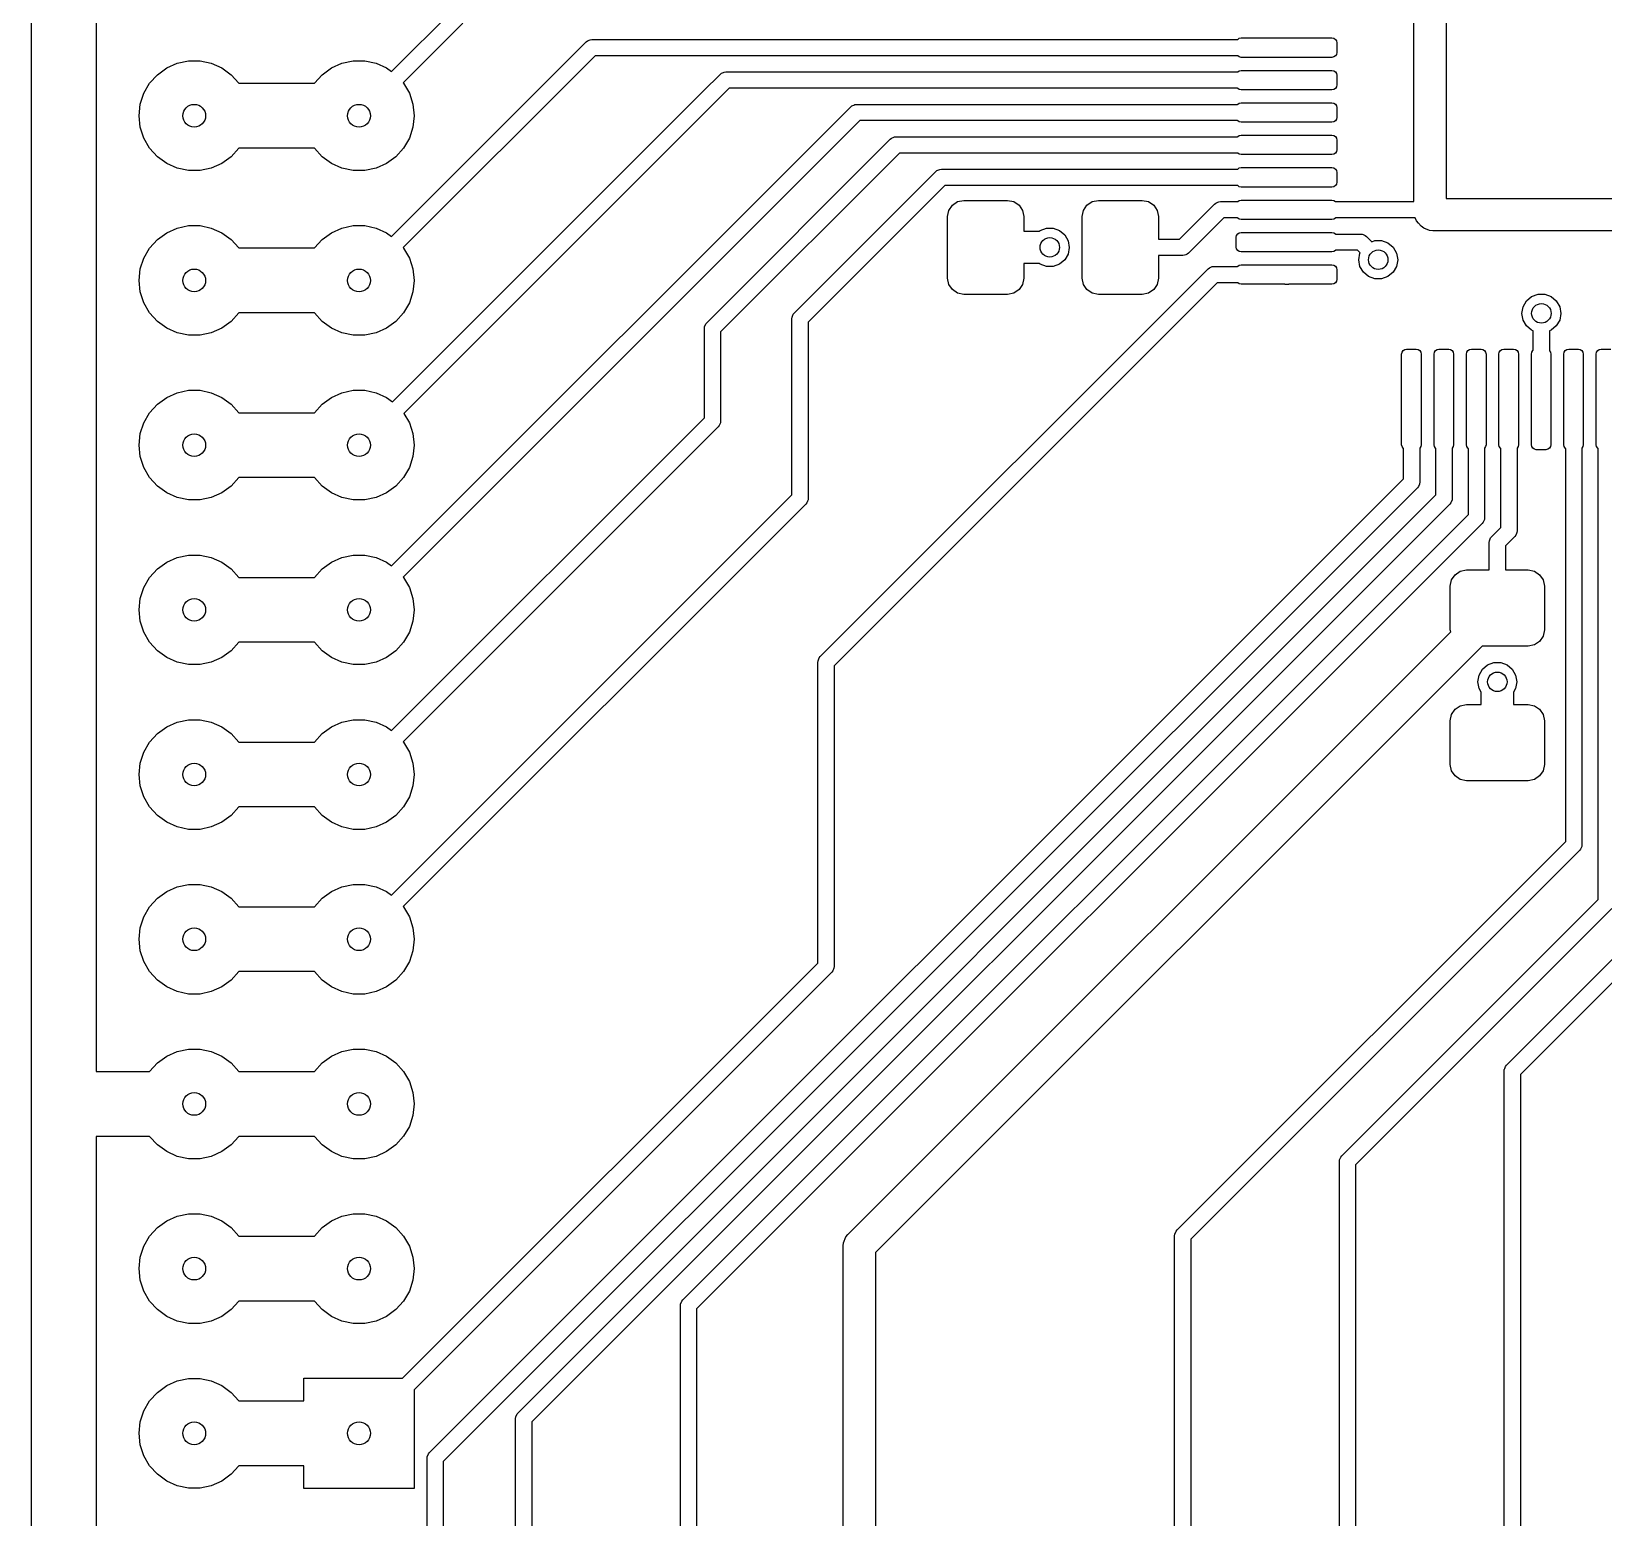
# Model space of a CAD drawing. Extents: x 0.04 to 1.96, y 0.03 to 3.58.
# Drawn here: x 0.051 to 1.005, y 0.899 to 1.801 of the extents above; entities that cross this region are included whole.
import ezdxf

# ---------------------------------------------------------------- set-up
doc = ezdxf.new("R2010")
doc.units = 0
doc.header["$MEASUREMENT"] = 0
doc.layers.add('BLACK', color=7, linetype='CONTINUOUS')

msp = doc.modelspace()

# ---------------------------------------------------------------- linework, layer by layer
at = {"layer": 'BLACK', "linetype": 'CONTINUOUS'}
for p, q in [((0.05118, 1.15433), (0.05118, 2.44094)), ((0.09055, 2.43031), (0.09055, 1.16969)), ((0.89016, 1.69783), (0.89016, 1.88)), ((0.90984, 1.88), (0.90984, 1.69984)), ((0.2698, 1.77676), (0.30754, 1.8145)), ((0.31306, 1.8061), (0.27686, 1.7699)), ((0.2698, 1.67676), (0.38786, 1.79482)), ((0.38786, 1.79482), (0.3886, 1.79543)), ((0.3886, 1.79543), (0.39038, 1.79617)), ((0.39038, 1.79617), (0.39134, 1.79626)), ((0.39134, 1.79626), (0.78327, 1.79626)), ((0.78327, 1.79626), (0.78335, 1.79638)), ((0.78335, 1.79638), (0.7843, 1.79702)), ((0.7843, 1.79702), (0.78543, 1.79724)), ((0.78543, 1.79724), (0.84055, 1.79724)), ((0.84055, 1.79724), (0.84168, 1.79702)), ((0.84168, 1.79702), (0.84264, 1.79638)), ((0.84264, 1.79638), (0.84328, 1.79542)), ((0.84328, 1.79542), (0.8435, 1.79429)), ((0.8435, 1.79429), (0.8435, 1.78839)), ((0.39338, 1.78642), (0.27686, 1.6699)), ((0.78327, 1.78642), (0.39338, 1.78642)), ((0.78335, 1.7863), (0.78327, 1.78642)), ((0.7843, 1.78566), (0.78335, 1.7863)), ((0.78543, 1.78543), (0.7843, 1.78566)), ((0.84055, 1.78543), (0.78543, 1.78543)), ((0.84168, 1.78566), (0.84055, 1.78543)), ((0.84264, 1.7863), (0.84168, 1.78566)), ((0.84328, 1.78726), (0.84264, 1.7863)), ((0.8435, 1.78839), (0.84328, 1.78726)), ((0.12761, 1.77487), (0.13327, 1.77898)), ((0.13327, 1.77898), (0.13966, 1.78183)), ((0.13966, 1.78183), (0.1465, 1.78328)), ((0.1465, 1.78328), (0.1535, 1.78328)), ((0.1535, 1.78328), (0.16034, 1.78183)), ((0.16034, 1.78183), (0.16673, 1.77898)), ((0.16673, 1.77898), (0.17239, 1.77487)), ((0.22761, 1.77487), (0.23327, 1.77898)), ((0.23327, 1.77898), (0.23966, 1.78183)), ((0.23966, 1.78183), (0.2465, 1.78328)), ((0.2465, 1.78328), (0.2535, 1.78328)), ((0.2535, 1.78328), (0.26034, 1.78183)), ((0.26034, 1.78183), (0.26673, 1.77898)), ((0.26673, 1.77898), (0.2698, 1.77676)), ((0.46633, 1.77226), (0.4692, 1.77513)), ((0.4692, 1.77513), (0.46994, 1.77575)), ((0.46994, 1.77575), (0.4712, 1.77627)), ((0.46994, 1.77575), (0.46994, 1.77575)), ((0.4712, 1.77627), (0.47172, 1.77648)), ((0.47172, 1.77648), (0.47268, 1.77657)), ((0.47172, 1.77648), (0.47172, 1.77648)), ((0.47268, 1.77657), (0.78327, 1.77657)), ((0.78327, 1.77657), (0.78335, 1.77669)), ((0.78335, 1.77669), (0.7843, 1.77733)), ((0.7843, 1.77733), (0.78543, 1.77756)), ((0.78543, 1.77756), (0.84055, 1.77756)), ((0.84055, 1.77756), (0.84168, 1.77733)), ((0.84168, 1.77733), (0.84264, 1.77669)), ((0.84264, 1.77669), (0.84328, 1.77574)), ((0.84328, 1.77574), (0.8435, 1.77461)), ((0.11943, 1.76361), (0.12293, 1.76967)), ((0.12293, 1.76967), (0.12761, 1.77487)), ((0.17239, 1.77487), (0.17706, 1.76969)), ((0.17706, 1.76969), (0.22294, 1.76969)), ((0.22294, 1.76969), (0.22761, 1.77487)), ((0.27039, 1.57632), (0.46203, 1.76797)), ((0.27686, 1.7699), (0.27707, 1.76967)), ((0.27707, 1.76967), (0.28057, 1.76361)), ((0.46203, 1.76797), (0.46633, 1.77226)), ((0.46203, 1.76797), (0.46203, 1.76797)), ((0.47472, 1.76673), (0.46899, 1.76101)), ((0.78327, 1.76673), (0.47472, 1.76673)), ((0.78335, 1.76661), (0.78327, 1.76673)), ((0.7843, 1.76597), (0.78335, 1.76661)), ((0.78543, 1.76575), (0.7843, 1.76597)), ((0.84055, 1.76575), (0.78543, 1.76575)), ((0.84168, 1.76597), (0.84055, 1.76575)), ((0.84264, 1.76661), (0.84168, 1.76597)), ((0.84328, 1.76757), (0.84264, 1.76661)), ((0.8435, 1.7687), (0.84328, 1.76757)), ((0.8435, 1.77461), (0.8435, 1.7687)), ((0.11654, 1.75), (0.11727, 1.75696)), ((0.11727, 1.75696), (0.11943, 1.76361)), ((0.46899, 1.76101), (0.27729, 1.5693)), ((0.28057, 1.76361), (0.28273, 1.75696)), ((0.28273, 1.75696), (0.28346, 1.75)), ((0.46899, 1.76101), (0.46899, 1.76101)), ((0.54849, 1.75545), (0.54923, 1.75606)), ((0.54923, 1.75606), (0.55027, 1.75649)), ((0.54923, 1.75606), (0.54923, 1.75606)), ((0.55027, 1.75649), (0.55101, 1.7568)), ((0.55101, 1.7568), (0.55197, 1.75689)), ((0.55101, 1.7568), (0.55101, 1.7568)), ((0.55197, 1.75689), (0.78327, 1.75689)), ((0.78327, 1.75689), (0.78335, 1.75701)), ((0.78335, 1.75701), (0.7843, 1.75765)), ((0.7843, 1.75765), (0.78543, 1.75787)), ((0.78543, 1.75787), (0.84055, 1.75787)), ((0.84055, 1.75787), (0.84168, 1.75765)), ((0.84168, 1.75765), (0.84264, 1.75701)), ((0.84264, 1.75701), (0.84328, 1.75605)), ((0.84328, 1.75605), (0.8435, 1.75492)), ((0.11727, 1.74304), (0.11654, 1.75)), ((0.2698, 1.47676), (0.54849, 1.75545)), ((0.55401, 1.74705), (0.27686, 1.4699)), ((0.28346, 1.75), (0.28273, 1.74304)), ((0.78327, 1.74705), (0.55401, 1.74705)), ((0.78335, 1.74693), (0.78327, 1.74705)), ((0.7843, 1.74629), (0.78335, 1.74693)), ((0.78543, 1.74606), (0.7843, 1.74629)), ((0.84168, 1.74629), (0.84055, 1.74606)), ((0.84264, 1.74693), (0.84168, 1.74629)), ((0.84328, 1.74789), (0.84264, 1.74693)), ((0.8435, 1.74902), (0.84328, 1.74789)), ((0.8435, 1.75492), (0.8435, 1.74902)), ((0.11943, 1.73639), (0.11727, 1.74304)), ((0.28273, 1.74304), (0.28057, 1.73639)), ((0.57325, 1.73638), (0.57429, 1.73681)), ((0.57429, 1.73681), (0.57502, 1.73711)), ((0.57502, 1.73711), (0.57598, 1.7372)), ((0.57502, 1.73711), (0.57502, 1.73711)), ((0.57598, 1.7372), (0.78327, 1.7372)), ((0.78327, 1.7372), (0.78335, 1.73732)), ((0.78335, 1.73732), (0.7843, 1.73796)), ((0.7843, 1.73796), (0.78543, 1.73819)), ((0.84055, 1.74606), (0.78543, 1.74606)), ((0.78543, 1.73819), (0.84055, 1.73819)), ((0.84055, 1.73819), (0.84168, 1.73796)), ((0.84168, 1.73796), (0.84264, 1.73732)), ((0.84264, 1.73732), (0.84328, 1.73637)), ((0.12293, 1.73033), (0.11943, 1.73639)), ((0.12761, 1.72513), (0.12293, 1.73033)), ((0.17706, 1.73031), (0.17239, 1.72513)), ((0.22294, 1.73031), (0.17706, 1.73031)), ((0.22761, 1.72513), (0.22294, 1.73031)), ((0.27707, 1.73033), (0.27239, 1.72513)), ((0.28057, 1.73639), (0.27707, 1.73033)), ((0.46109, 1.62435), (0.5725, 1.73576)), ((0.57802, 1.72736), (0.46949, 1.61883)), ((0.5725, 1.73576), (0.57325, 1.73638)), ((0.57325, 1.73638), (0.57325, 1.73638)), ((0.78327, 1.72736), (0.57802, 1.72736)), ((0.78335, 1.72724), (0.78327, 1.72736)), ((0.7843, 1.7266), (0.78335, 1.72724)), ((0.84264, 1.72724), (0.84168, 1.7266)), ((0.84328, 1.7282), (0.84264, 1.72724)), ((0.84328, 1.73637), (0.8435, 1.73524)), ((0.8435, 1.72933), (0.84328, 1.7282)), ((0.8435, 1.73524), (0.8435, 1.72933)), ((0.13327, 1.72102), (0.12761, 1.72513)), ((0.13966, 1.71817), (0.13327, 1.72102)), ((0.1465, 1.71672), (0.13966, 1.71817)), ((0.16034, 1.71817), (0.1535, 1.71672)), ((0.16673, 1.72102), (0.16034, 1.71817)), ((0.17239, 1.72513), (0.16673, 1.72102)), ((0.23327, 1.72102), (0.22761, 1.72513)), ((0.23966, 1.71817), (0.23327, 1.72102)), ((0.2465, 1.71672), (0.23966, 1.71817)), ((0.26034, 1.71817), (0.2535, 1.71672)), ((0.26673, 1.72102), (0.26034, 1.71817)), ((0.27239, 1.72513), (0.26673, 1.72102)), ((0.78327, 1.71752), (0.78335, 1.71764)), ((0.78335, 1.71764), (0.7843, 1.71828)), ((0.78543, 1.72638), (0.7843, 1.7266)), ((0.7843, 1.71828), (0.78543, 1.7185)), ((0.84055, 1.72638), (0.78543, 1.72638)), ((0.78543, 1.7185), (0.84055, 1.7185)), ((0.84168, 1.7266), (0.84055, 1.72638)), ((0.84055, 1.7185), (0.84168, 1.71828)), ((0.84168, 1.71828), (0.84264, 1.71764)), ((0.84264, 1.71764), (0.84328, 1.71668)), ((0.1535, 1.71672), (0.1465, 1.71672)), ((0.2535, 1.71672), (0.2465, 1.71672)), ((0.51424, 1.63025), (0.60006, 1.71608)), ((0.60006, 1.71608), (0.60081, 1.71669)), ((0.60081, 1.71669), (0.60258, 1.71743)), ((0.60258, 1.71743), (0.60354, 1.71752)), ((0.60354, 1.71752), (0.78327, 1.71752)), ((0.84328, 1.70852), (0.84264, 1.70756)), ((0.84328, 1.71668), (0.8435, 1.71555)), ((0.8435, 1.70965), (0.84328, 1.70852)), ((0.8435, 1.71555), (0.8435, 1.70965)), ((0.60558, 1.70768), (0.52264, 1.62473)), ((0.78327, 1.70768), (0.60558, 1.70768)), ((0.61336, 1.69787), (0.61713, 1.69862)), ((0.61713, 1.69862), (0.6437, 1.69862)), ((0.6437, 1.69862), (0.64747, 1.69787)), ((0.69505, 1.69787), (0.69882, 1.69862)), ((0.69882, 1.69862), (0.72539, 1.69862)), ((0.72539, 1.69862), (0.72916, 1.69787)), ((0.78335, 1.70756), (0.78327, 1.70768)), ((0.7843, 1.70692), (0.78335, 1.70756)), ((0.78335, 1.69795), (0.7843, 1.69859)), ((0.78543, 1.70669), (0.7843, 1.70692)), ((0.7843, 1.69859), (0.78543, 1.69882)), ((0.84055, 1.70669), (0.78543, 1.70669)), ((0.78543, 1.69882), (0.84055, 1.69882)), ((0.84168, 1.70692), (0.84055, 1.70669)), ((0.84055, 1.69882), (0.84168, 1.69859)), ((0.84264, 1.70756), (0.84168, 1.70692)), ((0.84168, 1.69859), (0.84264, 1.69795)), ((0.90984, 1.69984), (1.13164, 1.69984)), ((0.60728, 1.68878), (0.60803, 1.69255)), ((0.60803, 1.69255), (0.61017, 1.69574)), ((0.61017, 1.69574), (0.61336, 1.69787)), ((0.64747, 1.69787), (0.65066, 1.69574)), ((0.65066, 1.69574), (0.65279, 1.69255)), ((0.65279, 1.69255), (0.65354, 1.68878)), ((0.68898, 1.68878), (0.68973, 1.69255)), ((0.68973, 1.69255), (0.69186, 1.69574)), ((0.69186, 1.69574), (0.69505, 1.69787)), ((0.72916, 1.69787), (0.73235, 1.69574)), ((0.73235, 1.69574), (0.73449, 1.69255)), ((0.73449, 1.69255), (0.73524, 1.68878)), ((0.74796, 1.675), (0.76935, 1.69639)), ((0.76935, 1.69639), (0.7701, 1.69701)), ((0.7701, 1.69701), (0.77135, 1.69752)), ((0.7701, 1.69701), (0.7701, 1.69701)), ((0.77135, 1.69752), (0.77187, 1.69774)), ((0.77187, 1.69774), (0.77283, 1.69783)), ((0.77187, 1.69774), (0.77187, 1.69774)), ((0.77283, 1.69783), (0.78327, 1.69783)), ((0.78327, 1.69783), (0.78335, 1.69795)), ((0.84264, 1.69795), (0.84272, 1.69783)), ((0.84272, 1.69783), (0.89016, 1.69783)), ((0.13327, 1.67898), (0.13966, 1.68183)), ((0.13966, 1.68183), (0.1465, 1.68328)), ((0.1465, 1.68328), (0.1535, 1.68328)), ((0.1535, 1.68328), (0.16034, 1.68183)), ((0.16034, 1.68183), (0.16673, 1.67898)), ((0.23327, 1.67898), (0.23966, 1.68183)), ((0.23966, 1.68183), (0.2465, 1.68328)), ((0.2465, 1.68328), (0.2535, 1.68328)), ((0.2535, 1.68328), (0.26034, 1.68183)), ((0.26034, 1.68183), (0.26673, 1.67898)), ((0.60728, 1.65138), (0.60728, 1.68878)), ((0.65354, 1.68878), (0.65354, 1.67992)), ((0.65354, 1.67992), (0.66293, 1.67992)), ((0.66293, 1.67992), (0.66339, 1.68031)), ((0.66339, 1.68031), (0.66724, 1.68171)), ((0.66724, 1.68171), (0.67134, 1.68171)), ((0.67134, 1.68171), (0.6752, 1.68031)), ((0.6752, 1.68031), (0.67834, 1.67767)), ((0.68898, 1.65138), (0.68898, 1.68878)), ((0.73524, 1.68878), (0.73524, 1.675)), ((0.77487, 1.68799), (0.75348, 1.6666)), ((0.78327, 1.68799), (0.77487, 1.68799)), ((0.78335, 1.68787), (0.78327, 1.68799)), ((0.7843, 1.68723), (0.78335, 1.68787)), ((0.78543, 1.68701), (0.7843, 1.68723)), ((0.84055, 1.68701), (0.78543, 1.68701)), ((0.84168, 1.68723), (0.84055, 1.68701)), ((0.84264, 1.68787), (0.84168, 1.68723)), ((0.84272, 1.68799), (0.84264, 1.68787)), ((0.8911, 1.68799), (0.84272, 1.68799)), ((0.89182, 1.68626), (0.8911, 1.68799)), ((0.89304, 1.68477), (0.89182, 1.68626)), ((0.89182, 1.68626), (0.89182, 1.68626)), ((0.89477, 1.68304), (0.89304, 1.68477)), ((0.89626, 1.68182), (0.89477, 1.68304)), ((0.89981, 1.68035), (0.89626, 1.68182)), ((0.89626, 1.68182), (0.89626, 1.68182)), ((0.90173, 1.68016), (0.89981, 1.68035)), ((1.12756, 1.68016), (0.90173, 1.68016)), ((0.12293, 1.66967), (0.12761, 1.67487)), ((0.12761, 1.67487), (0.13327, 1.67898)), ((0.16673, 1.67898), (0.17239, 1.67487)), ((0.17239, 1.67487), (0.17706, 1.66969)), ((0.22294, 1.66969), (0.22761, 1.67487)), ((0.22761, 1.67487), (0.23327, 1.67898)), ((0.26673, 1.67898), (0.2698, 1.67676)), ((0.67834, 1.67767), (0.68039, 1.67412)), ((0.68039, 1.67412), (0.6811, 1.67008)), ((0.6811, 1.67008), (0.68039, 1.66604)), ((0.73524, 1.675), (0.74796, 1.675)), ((0.78248, 1.67618), (0.78271, 1.67731)), ((0.78248, 1.67028), (0.78248, 1.67618)), ((0.78271, 1.66915), (0.78248, 1.67028)), ((0.78271, 1.67731), (0.78335, 1.67827)), ((0.78335, 1.67827), (0.7843, 1.67891)), ((0.7843, 1.67891), (0.78543, 1.67913)), ((0.78543, 1.67913), (0.84055, 1.67913)), ((0.84055, 1.67913), (0.84168, 1.67891)), ((0.84168, 1.67891), (0.84264, 1.67827)), ((0.84264, 1.67827), (0.84272, 1.67815)), ((0.84272, 1.67815), (0.85801, 1.67815)), ((0.85801, 1.67815), (0.85897, 1.67806)), ((0.85897, 1.67806), (0.85897, 1.67806)), ((0.85897, 1.67806), (0.85948, 1.67784)), ((0.85948, 1.67784), (0.86074, 1.67732)), ((0.86074, 1.67732), (0.86074, 1.67732)), ((0.86074, 1.67732), (0.86149, 1.67671)), ((0.86149, 1.67671), (0.86468, 1.67351)), ((0.86468, 1.67351), (0.8666, 1.67421)), ((0.8666, 1.67421), (0.8707, 1.67421)), ((0.8707, 1.67421), (0.87456, 1.67281)), ((0.87456, 1.67281), (0.8777, 1.67017)), ((0.8777, 1.67017), (0.87975, 1.66662)), ((0.11727, 1.65696), (0.11943, 1.66361)), ((0.11943, 1.66361), (0.12293, 1.66967)), ((0.17706, 1.66969), (0.22294, 1.66969)), ((0.27686, 1.6699), (0.27707, 1.66967)), ((0.27707, 1.66967), (0.28057, 1.66361)), ((0.28057, 1.66361), (0.28273, 1.65696)), ((0.67834, 1.66249), (0.6752, 1.65985)), ((0.68039, 1.66604), (0.67834, 1.66249)), ((0.75, 1.66516), (0.73524, 1.66516)), ((0.73524, 1.66516), (0.73524, 1.65138)), ((0.75096, 1.66525), (0.75, 1.66516)), ((0.75184, 1.66562), (0.75096, 1.66525)), ((0.75096, 1.66525), (0.75096, 1.66525)), ((0.75273, 1.66599), (0.75184, 1.66562)), ((0.75348, 1.6666), (0.75273, 1.66599)), ((0.75273, 1.66599), (0.75273, 1.66599)), ((0.78335, 1.66819), (0.78271, 1.66915)), ((0.7843, 1.66755), (0.78335, 1.66819)), ((0.78543, 1.66732), (0.7843, 1.66755)), ((0.84055, 1.66732), (0.78543, 1.66732)), ((0.84168, 1.66755), (0.84055, 1.66732)), ((0.84264, 1.66819), (0.84168, 1.66755)), ((0.84272, 1.66831), (0.84264, 1.66819)), ((0.85597, 1.66831), (0.84272, 1.66831)), ((0.85759, 1.66668), (0.85597, 1.66831)), ((0.85684, 1.66258), (0.85755, 1.66662)), ((0.85755, 1.65854), (0.85684, 1.66258)), ((0.85755, 1.66662), (0.85759, 1.66668)), ((0.87975, 1.66662), (0.88046, 1.66258)), ((0.88046, 1.66258), (0.87975, 1.65854)), ((0.11654, 1.65), (0.11727, 1.65696)), ((0.28273, 1.65696), (0.28346, 1.65)), ((0.52998, 1.42159), (0.76542, 1.65702)), ((0.60803, 1.64761), (0.60728, 1.65138)), ((0.65354, 1.65138), (0.65279, 1.64761)), ((0.66293, 1.66024), (0.65354, 1.66024)), ((0.65354, 1.66024), (0.65354, 1.65138)), ((0.66339, 1.65985), (0.66293, 1.66024)), ((0.66724, 1.65845), (0.66339, 1.65985)), ((0.67134, 1.65845), (0.66724, 1.65845)), ((0.6752, 1.65985), (0.67134, 1.65845)), ((0.68973, 1.64761), (0.68898, 1.65138)), ((0.73524, 1.65138), (0.73449, 1.64761)), ((0.76542, 1.65702), (0.76616, 1.65764)), ((0.76616, 1.65764), (0.76794, 1.65837)), ((0.76794, 1.65837), (0.7689, 1.65846)), ((0.76794, 1.65837), (0.76794, 1.65837)), ((0.7689, 1.65846), (0.78327, 1.65846)), ((0.78327, 1.65846), (0.78335, 1.65858)), ((0.78335, 1.65858), (0.7843, 1.65922)), ((0.7843, 1.65922), (0.78543, 1.65945)), ((0.78543, 1.65945), (0.84055, 1.65945)), ((0.84055, 1.65945), (0.84168, 1.65922)), ((0.84168, 1.65922), (0.84264, 1.65858)), ((0.84264, 1.65858), (0.84328, 1.65763)), ((0.84328, 1.65763), (0.8435, 1.6565)), ((0.8435, 1.6565), (0.8435, 1.65059)), ((0.85961, 1.65499), (0.85755, 1.65854)), ((0.86275, 1.65235), (0.85961, 1.65499)), ((0.8666, 1.65095), (0.86275, 1.65235)), ((0.8707, 1.65095), (0.8666, 1.65095)), ((0.87456, 1.65235), (0.8707, 1.65095)), ((0.8777, 1.65499), (0.87456, 1.65235)), ((0.87975, 1.65854), (0.8777, 1.65499)), ((0.11727, 1.64304), (0.11654, 1.65)), ((0.11943, 1.63639), (0.11727, 1.64304)), ((0.28273, 1.64304), (0.28057, 1.63639)), ((0.28346, 1.65), (0.28273, 1.64304)), ((0.77094, 1.64862), (0.53839, 1.41607)), ((0.61017, 1.64442), (0.60803, 1.64761)), ((0.61336, 1.64228), (0.61017, 1.64442)), ((0.61713, 1.64154), (0.61336, 1.64228)), ((0.6437, 1.64154), (0.61713, 1.64154)), ((0.64747, 1.64228), (0.6437, 1.64154)), ((0.65066, 1.64442), (0.64747, 1.64228)), ((0.65279, 1.64761), (0.65066, 1.64442)), ((0.69186, 1.64442), (0.68973, 1.64761)), ((0.69505, 1.64228), (0.69186, 1.64442)), ((0.69882, 1.64154), (0.69505, 1.64228)), ((0.72539, 1.64154), (0.69882, 1.64154)), ((0.72916, 1.64228), (0.72539, 1.64154)), ((0.73235, 1.64442), (0.72916, 1.64228)), ((0.73449, 1.64761), (0.73235, 1.64442)), ((0.78327, 1.64862), (0.77094, 1.64862)), ((0.78335, 1.6485), (0.78327, 1.64862)), ((0.7843, 1.64786), (0.78335, 1.6485)), ((0.78543, 1.64764), (0.7843, 1.64786)), ((0.81194, 1.64764), (0.78543, 1.64764)), ((0.81219, 1.64754), (0.81194, 1.64764)), ((0.81411, 1.64754), (0.81219, 1.64754)), ((0.81436, 1.64764), (0.81411, 1.64754)), ((0.84055, 1.64764), (0.81436, 1.64764)), ((0.84168, 1.64786), (0.84055, 1.64764)), ((0.84264, 1.6485), (0.84168, 1.64786)), ((0.84328, 1.64946), (0.84264, 1.6485)), ((0.8435, 1.65059), (0.84328, 1.64946)), ((0.96177, 1.64023), (0.96563, 1.64163)), ((0.96563, 1.64163), (0.96973, 1.64163)), ((0.96973, 1.64163), (0.97358, 1.64023)), ((0.12293, 1.63033), (0.11943, 1.63639)), ((0.28057, 1.63639), (0.27707, 1.63033)), ((0.95587, 1.63), (0.95658, 1.63404)), ((0.95658, 1.63404), (0.95863, 1.63759)), ((0.95863, 1.63759), (0.96177, 1.64023)), ((0.97358, 1.64023), (0.97672, 1.63759)), ((0.97672, 1.63759), (0.97878, 1.63404)), ((0.97878, 1.63404), (0.97949, 1.63)), ((0.12761, 1.62513), (0.12293, 1.63033)), ((0.13327, 1.62102), (0.12761, 1.62513)), ((0.17239, 1.62513), (0.16673, 1.62102)), ((0.17706, 1.63031), (0.17239, 1.62513)), ((0.22294, 1.63031), (0.17706, 1.63031)), ((0.22761, 1.62513), (0.22294, 1.63031)), ((0.23327, 1.62102), (0.22761, 1.62513)), ((0.27239, 1.62513), (0.26673, 1.62102)), ((0.27707, 1.63033), (0.27239, 1.62513)), ((0.45974, 1.62183), (0.46048, 1.6236)), ((0.46048, 1.6236), (0.46109, 1.62435)), ((0.46048, 1.6236), (0.46048, 1.6236)), ((0.5128, 1.62677), (0.51289, 1.62773)), ((0.5128, 1.51975), (0.5128, 1.62677)), ((0.51289, 1.62773), (0.51362, 1.62951)), ((0.51362, 1.62951), (0.51424, 1.63025)), ((0.51362, 1.62951), (0.51362, 1.62951)), ((0.52264, 1.62473), (0.52264, 1.51772)), ((0.95658, 1.62596), (0.95587, 1.63)), ((0.95863, 1.62241), (0.95658, 1.62596)), ((0.96177, 1.61977), (0.95863, 1.62241)), ((0.97672, 1.62241), (0.97358, 1.61977)), ((0.97878, 1.62596), (0.97672, 1.62241)), ((0.97949, 1.63), (0.97878, 1.62596)), ((0.13966, 1.61817), (0.13327, 1.62102)), ((0.1465, 1.61672), (0.13966, 1.61817)), ((0.1535, 1.61672), (0.1465, 1.61672)), ((0.16034, 1.61817), (0.1535, 1.61672)), ((0.16673, 1.62102), (0.16034, 1.61817)), ((0.23966, 1.61817), (0.23327, 1.62102)), ((0.2465, 1.61672), (0.23966, 1.61817)), ((0.2535, 1.61672), (0.2465, 1.61672)), ((0.26034, 1.61817), (0.2535, 1.61672)), ((0.26673, 1.62102), (0.26034, 1.61817)), ((0.45965, 1.62087), (0.45974, 1.62183)), ((0.45965, 1.56661), (0.45965, 1.62087)), ((0.46949, 1.61883), (0.46949, 1.56457)), ((0.96276, 1.61941), (0.96177, 1.61977)), ((0.96276, 1.60759), (0.96276, 1.61941)), ((0.97358, 1.61977), (0.9726, 1.61941)), ((0.9726, 1.61941), (0.9726, 1.60735)), ((0.88287, 1.60531), (0.8831, 1.60644)), ((0.88287, 1.5502), (0.88287, 1.60531)), ((0.8831, 1.60644), (0.88374, 1.6074)), ((0.88374, 1.6074), (0.8847, 1.60804)), ((0.8847, 1.60804), (0.88583, 1.60827)), ((0.88583, 1.60827), (0.89173, 1.60827)), ((0.89173, 1.60827), (0.89286, 1.60804)), ((0.89286, 1.60804), (0.89382, 1.6074)), ((0.89382, 1.6074), (0.89446, 1.60644)), ((0.89446, 1.60644), (0.89469, 1.60531)), ((0.89469, 1.60531), (0.89469, 1.5502)), ((0.90256, 1.60531), (0.90278, 1.60644)), ((0.90256, 1.5502), (0.90256, 1.60531)), ((0.90278, 1.60644), (0.90342, 1.6074)), ((0.90342, 1.6074), (0.90438, 1.60804)), ((0.90438, 1.60804), (0.90551, 1.60827)), ((0.90551, 1.60827), (0.91142, 1.60827)), ((0.91142, 1.60827), (0.91255, 1.60804)), ((0.91255, 1.60804), (0.91351, 1.6074)), ((0.91351, 1.6074), (0.91415, 1.60644)), ((0.91415, 1.60644), (0.91437, 1.60531)), ((0.91437, 1.60531), (0.91437, 1.5502)), ((0.92224, 1.60531), (0.92247, 1.60644)), ((0.92224, 1.5502), (0.92224, 1.60531)), ((0.92247, 1.60644), (0.92311, 1.6074)), ((0.92311, 1.6074), (0.92407, 1.60804)), ((0.92407, 1.60804), (0.9252, 1.60827)), ((0.9252, 1.60827), (0.9311, 1.60827)), ((0.9311, 1.60827), (0.93223, 1.60804)), ((0.93223, 1.60804), (0.93319, 1.6074)), ((0.93319, 1.6074), (0.93383, 1.60644)), ((0.93383, 1.60644), (0.93406, 1.60531)), ((0.93406, 1.60531), (0.93406, 1.5502)), ((0.94193, 1.60531), (0.94215, 1.60644)), ((0.94193, 1.5502), (0.94193, 1.60531)), ((0.94215, 1.60644), (0.94279, 1.6074)), ((0.94279, 1.6074), (0.94375, 1.60804)), ((0.94375, 1.60804), (0.94488, 1.60827)), ((0.94488, 1.60827), (0.95079, 1.60827)), ((0.95079, 1.60827), (0.95192, 1.60804)), ((0.95192, 1.60804), (0.95288, 1.6074)), ((0.95288, 1.6074), (0.95352, 1.60644)), ((0.95352, 1.60644), (0.95374, 1.60531)), ((0.95374, 1.60531), (0.95374, 1.5502)), ((0.96161, 1.60531), (0.96184, 1.60644)), ((0.96161, 1.5502), (0.96161, 1.60531)), ((0.96184, 1.60644), (0.96248, 1.6074)), ((0.96248, 1.6074), (0.96276, 1.60759)), ((0.9726, 1.60735), (0.9732, 1.60644)), ((0.9732, 1.60644), (0.97343, 1.60531)), ((0.97343, 1.60531), (0.97343, 1.5502)), ((0.9813, 1.60531), (0.98152, 1.60644)), ((0.9813, 1.5502), (0.9813, 1.60531)), ((0.98152, 1.60644), (0.98216, 1.6074)), ((0.98216, 1.6074), (0.98312, 1.60804)), ((0.98312, 1.60804), (0.98425, 1.60827)), ((0.98425, 1.60827), (0.99016, 1.60827)), ((0.99016, 1.60827), (0.99129, 1.60804)), ((0.99129, 1.60804), (0.99225, 1.6074)), ((0.99225, 1.6074), (0.99289, 1.60644)), ((0.99289, 1.60644), (0.99311, 1.60531)), ((0.99311, 1.60531), (0.99311, 1.5502)), ((1.00098, 1.60531), (1.00121, 1.60644)), ((1.00098, 1.5502), (1.00098, 1.60531)), ((1.00121, 1.60644), (1.00185, 1.6074)), ((1.00185, 1.6074), (1.00281, 1.60804)), ((1.00281, 1.60804), (1.00394, 1.60827)), ((1.00394, 1.60827), (1.00984, 1.60827)), ((0.12293, 1.56967), (0.12761, 1.57487)), ((0.12761, 1.57487), (0.13327, 1.57898)), ((0.13327, 1.57898), (0.13966, 1.58183)), ((0.13966, 1.58183), (0.1465, 1.58328)), ((0.1465, 1.58328), (0.1535, 1.58328)), ((0.1535, 1.58328), (0.16034, 1.58183)), ((0.16034, 1.58183), (0.16673, 1.57898)), ((0.16673, 1.57898), (0.17239, 1.57487)), ((0.17239, 1.57487), (0.17706, 1.56969)), ((0.22294, 1.56969), (0.22761, 1.57487)), ((0.22761, 1.57487), (0.23327, 1.57898)), ((0.23327, 1.57898), (0.23966, 1.58183)), ((0.23966, 1.58183), (0.2465, 1.58328)), ((0.2465, 1.58328), (0.2535, 1.58328)), ((0.2535, 1.58328), (0.26034, 1.58183)), ((0.26034, 1.58183), (0.26673, 1.57898)), ((0.26673, 1.57898), (0.27039, 1.57632)), ((0.11943, 1.56361), (0.12293, 1.56967)), ((0.17706, 1.56969), (0.22294, 1.56969)), ((0.2698, 1.37676), (0.45965, 1.56661)), ((0.27729, 1.5693), (0.28057, 1.56361)), ((0.11654, 1.55), (0.11727, 1.55696)), ((0.11727, 1.55696), (0.11943, 1.56361)), ((0.46805, 1.56109), (0.27686, 1.3699)), ((0.28057, 1.56361), (0.28273, 1.55696)), ((0.28273, 1.55696), (0.28346, 1.55)), ((0.46866, 1.56183), (0.46805, 1.56109)), ((0.46939, 1.56361), (0.46866, 1.56183)), ((0.46866, 1.56183), (0.46866, 1.56183)), ((0.46949, 1.56457), (0.46939, 1.56361)), ((0.11727, 1.54304), (0.11654, 1.55)), ((0.28346, 1.55), (0.28273, 1.54304)), ((0.8831, 1.54907), (0.88287, 1.5502)), ((0.88374, 1.54811), (0.8831, 1.54907)), ((0.88402, 1.54792), (0.88374, 1.54811)), ((0.88402, 1.52956), (0.88402, 1.54792)), ((0.89446, 1.54907), (0.89386, 1.54817)), ((0.89386, 1.54817), (0.89386, 1.52752)), ((0.89469, 1.5502), (0.89446, 1.54907)), ((0.90278, 1.54907), (0.90256, 1.5502)), ((0.90342, 1.54811), (0.90278, 1.54907)), ((0.9037, 1.54792), (0.90342, 1.54811)), ((0.9037, 1.51972), (0.9037, 1.54792)), ((0.91415, 1.54907), (0.91354, 1.54817)), ((0.91354, 1.54817), (0.91354, 1.51768)), ((0.91437, 1.5502), (0.91415, 1.54907)), ((0.92247, 1.54907), (0.92224, 1.5502)), ((0.92311, 1.54811), (0.92247, 1.54907)), ((0.92339, 1.54792), (0.92311, 1.54811)), ((0.92339, 1.5079), (0.92339, 1.54792)), ((0.93383, 1.54907), (0.93323, 1.54817)), ((0.93323, 1.54817), (0.93323, 1.50587)), ((0.93406, 1.5502), (0.93383, 1.54907)), ((0.94215, 1.54907), (0.94193, 1.5502)), ((0.94279, 1.54811), (0.94215, 1.54907)), ((0.94307, 1.54792), (0.94279, 1.54811)), ((0.94307, 1.50003), (0.94307, 1.54792)), ((0.95352, 1.54907), (0.95291, 1.54817)), ((0.95291, 1.54817), (0.95291, 1.49799)), ((0.95374, 1.5502), (0.95352, 1.54907)), ((0.96184, 1.54907), (0.96161, 1.5502)), ((0.96248, 1.54811), (0.96184, 1.54907)), ((0.96344, 1.54747), (0.96248, 1.54811)), ((0.96457, 1.54724), (0.96344, 1.54747)), ((0.97047, 1.54724), (0.96457, 1.54724)), ((0.9716, 1.54747), (0.97047, 1.54724)), ((0.97256, 1.54811), (0.9716, 1.54747)), ((0.9732, 1.54907), (0.97256, 1.54811)), ((0.97343, 1.5502), (0.9732, 1.54907)), ((0.98152, 1.54907), (0.9813, 1.5502)), ((0.98216, 1.54811), (0.98152, 1.54907)), ((0.98244, 1.54792), (0.98216, 1.54811)), ((0.98244, 1.3094), (0.98244, 1.54792)), ((0.99289, 1.54907), (0.99228, 1.54817)), ((0.99228, 1.54817), (0.99228, 1.30736)), ((0.99311, 1.5502), (0.99289, 1.54907)), ((1.00121, 1.54907), (1.00098, 1.5502)), ((1.00185, 1.54811), (1.00121, 1.54907)), ((1.00213, 1.54792), (1.00185, 1.54811)), ((1.00213, 1.27409), (1.00213, 1.54792)), ((0.11943, 1.53639), (0.11727, 1.54304)), ((0.12293, 1.53033), (0.11943, 1.53639)), ((0.28057, 1.53639), (0.27707, 1.53033)), ((0.28273, 1.54304), (0.28057, 1.53639)), ((0.12761, 1.52513), (0.12293, 1.53033)), ((0.17706, 1.53031), (0.17239, 1.52513)), ((0.22294, 1.53031), (0.17706, 1.53031)), ((0.22761, 1.52513), (0.22294, 1.53031)), ((0.27707, 1.53033), (0.27239, 1.52513)), ((0.29278, 0.93832), (0.88402, 1.52956)), ((0.89386, 1.52752), (0.89376, 1.52656)), ((0.13327, 1.52102), (0.12761, 1.52513)), ((0.13966, 1.51817), (0.13327, 1.52102)), ((0.1465, 1.51672), (0.13966, 1.51817)), ((0.16034, 1.51817), (0.1535, 1.51672)), ((0.16673, 1.52102), (0.16034, 1.51817)), ((0.17239, 1.52513), (0.16673, 1.52102)), ((0.23327, 1.52102), (0.22761, 1.52513)), ((0.23966, 1.51817), (0.23327, 1.52102)), ((0.2465, 1.51672), (0.23966, 1.51817)), ((0.26034, 1.51817), (0.2535, 1.51672)), ((0.26673, 1.52102), (0.26034, 1.51817)), ((0.27239, 1.52513), (0.26673, 1.52102)), ((0.2698, 1.27676), (0.5128, 1.51975)), ((0.89242, 1.52404), (0.30118, 0.9328)), ((0.34652, 0.96253), (0.9037, 1.51972)), ((0.52264, 1.51772), (0.52254, 1.51676)), ((0.89303, 1.52479), (0.89242, 1.52404)), ((0.89363, 1.52624), (0.89303, 1.52479)), ((0.89303, 1.52479), (0.89303, 1.52479)), ((0.89376, 1.52656), (0.89363, 1.52624)), ((0.89376, 1.52656), (0.89376, 1.52656)), ((0.91354, 1.51768), (0.91345, 1.51672)), ((0.1535, 1.51672), (0.1465, 1.51672)), ((0.2535, 1.51672), (0.2465, 1.51672)), ((0.5212, 1.51424), (0.27686, 1.2699)), ((0.9121, 1.5142), (0.35492, 0.95702)), ((0.44652, 1.03104), (0.92339, 1.5079)), ((0.52181, 1.51498), (0.5212, 1.51424)), ((0.52224, 1.51602), (0.52181, 1.51498)), ((0.52181, 1.51498), (0.52181, 1.51498)), ((0.52254, 1.51676), (0.52224, 1.51602)), ((0.52254, 1.51676), (0.52254, 1.51676)), ((0.91271, 1.51494), (0.9121, 1.5142)), ((0.91345, 1.51672), (0.91271, 1.51494)), ((0.91271, 1.51494), (0.91271, 1.51494)), ((0.93179, 1.50239), (0.45492, 1.02552)), ((0.9324, 1.50313), (0.93179, 1.50239)), ((0.93313, 1.50491), (0.9324, 1.50313)), ((0.93323, 1.50587), (0.93313, 1.50491)), ((0.93747, 1.49442), (0.94307, 1.50003)), ((0.93602, 1.49094), (0.93612, 1.4919)), ((0.93602, 1.47421), (0.93602, 1.49094)), ((0.93612, 1.4919), (0.93685, 1.49368)), ((0.93685, 1.49368), (0.93747, 1.49442)), ((0.93685, 1.49368), (0.93685, 1.49368)), ((0.95147, 1.49451), (0.94587, 1.48891)), ((0.94587, 1.48891), (0.94587, 1.47421)), ((0.95208, 1.49526), (0.95147, 1.49451)), ((0.95251, 1.4963), (0.95208, 1.49526)), ((0.95208, 1.49526), (0.95208, 1.49526)), ((0.95282, 1.49703), (0.95251, 1.4963)), ((0.95291, 1.49799), (0.95282, 1.49703)), ((0.95282, 1.49703), (0.95282, 1.49703)), ((0.13327, 1.47898), (0.13966, 1.48183)), ((0.13966, 1.48183), (0.1465, 1.48328)), ((0.1465, 1.48328), (0.1535, 1.48328)), ((0.1535, 1.48328), (0.16034, 1.48183)), ((0.16034, 1.48183), (0.16673, 1.47898)), ((0.23327, 1.47898), (0.23966, 1.48183)), ((0.23966, 1.48183), (0.2465, 1.48328)), ((0.2465, 1.48328), (0.2535, 1.48328)), ((0.2535, 1.48328), (0.26034, 1.48183)), ((0.26034, 1.48183), (0.26673, 1.47898)), ((0.11943, 1.46361), (0.12293, 1.46967)), ((0.12293, 1.46967), (0.12761, 1.47487)), ((0.12761, 1.47487), (0.13327, 1.47898)), ((0.16673, 1.47898), (0.17239, 1.47487)), ((0.17239, 1.47487), (0.17706, 1.46969)), ((0.17706, 1.46969), (0.22294, 1.46969)), ((0.22294, 1.46969), (0.22761, 1.47487)), ((0.22761, 1.47487), (0.23327, 1.47898)), ((0.26673, 1.47898), (0.2698, 1.47676)), ((0.27686, 1.4699), (0.27707, 1.46967)), ((0.27707, 1.46967), (0.28057, 1.46361)), ((0.91315, 1.46814), (0.91528, 1.47133)), ((0.91528, 1.47133), (0.91848, 1.47346)), ((0.91848, 1.47346), (0.92224, 1.47421)), ((0.92224, 1.47421), (0.93602, 1.47421)), ((0.94587, 1.47421), (0.95965, 1.47421)), ((0.95965, 1.47421), (0.96341, 1.47346)), ((0.96341, 1.47346), (0.96661, 1.47133)), ((0.96661, 1.47133), (0.96874, 1.46814)), ((0.11727, 1.45696), (0.11943, 1.46361)), ((0.28057, 1.46361), (0.28273, 1.45696)), ((0.9124, 1.46437), (0.91315, 1.46814)), ((0.9124, 1.4378), (0.9124, 1.46437)), ((0.96874, 1.46814), (0.96949, 1.46437)), ((0.96949, 1.46437), (0.96949, 1.4378)), ((0.11654, 1.45), (0.11727, 1.45696)), ((0.28273, 1.45696), (0.28346, 1.45)), ((0.11727, 1.44304), (0.11654, 1.45)), ((0.11943, 1.43639), (0.11727, 1.44304)), ((0.28273, 1.44304), (0.28057, 1.43639)), ((0.28346, 1.45), (0.28273, 1.44304)), ((0.12293, 1.43033), (0.11943, 1.43639)), ((0.28057, 1.43639), (0.27707, 1.43033)), ((0.54668, 1.07074), (0.91262, 1.43668)), ((0.91262, 1.43668), (0.9124, 1.4378)), ((0.96874, 1.43403), (0.96661, 1.43084)), ((0.96949, 1.4378), (0.96874, 1.43403)), ((0.12761, 1.42513), (0.12293, 1.43033)), ((0.13327, 1.42102), (0.12761, 1.42513)), ((0.17239, 1.42513), (0.16673, 1.42102)), ((0.17706, 1.43031), (0.17239, 1.42513)), ((0.22294, 1.43031), (0.17706, 1.43031)), ((0.22761, 1.42513), (0.22294, 1.43031)), ((0.23327, 1.42102), (0.22761, 1.42513)), ((0.27239, 1.42513), (0.26673, 1.42102)), ((0.27707, 1.43033), (0.27239, 1.42513)), ((0.93173, 1.42795), (0.56348, 1.0597)), ((0.95965, 1.42795), (0.93173, 1.42795)), ((0.96341, 1.4287), (0.95965, 1.42795)), ((0.96661, 1.43084), (0.96341, 1.4287)), ((0.13966, 1.41817), (0.13327, 1.42102)), ((0.1465, 1.41672), (0.13966, 1.41817)), ((0.1535, 1.41672), (0.1465, 1.41672)), ((0.16034, 1.41817), (0.1535, 1.41672)), ((0.16673, 1.42102), (0.16034, 1.41817)), ((0.23966, 1.41817), (0.23327, 1.42102)), ((0.2465, 1.41672), (0.23966, 1.41817)), ((0.2535, 1.41672), (0.2465, 1.41672)), ((0.26034, 1.41817), (0.2535, 1.41672)), ((0.26673, 1.42102), (0.26034, 1.41817)), ((0.52854, 1.41811), (0.52864, 1.41907)), ((0.52854, 1.2355), (0.52854, 1.41811)), ((0.52864, 1.41907), (0.52884, 1.41957)), ((0.52884, 1.41957), (0.52885, 1.41959)), ((0.52885, 1.41959), (0.52937, 1.42084)), ((0.52937, 1.42084), (0.52998, 1.42159)), ((0.52937, 1.42084), (0.52937, 1.42084)), ((0.53839, 1.41607), (0.53839, 1.23346)), ((0.92985, 1.41034), (0.9319, 1.41389)), ((0.9319, 1.41389), (0.93504, 1.41653)), ((0.93504, 1.41653), (0.93889, 1.41793)), ((0.93889, 1.41793), (0.943, 1.41793)), ((0.943, 1.41793), (0.94685, 1.41653)), ((0.94685, 1.41653), (0.94999, 1.41389)), ((0.94999, 1.41389), (0.95204, 1.41034)), ((0.92913, 1.4063), (0.92985, 1.41034)), ((0.92985, 1.40226), (0.92913, 1.4063)), ((0.95204, 1.41034), (0.95276, 1.4063)), ((0.95276, 1.4063), (0.95204, 1.40226)), ((0.9311, 1.40008), (0.92985, 1.40226)), ((0.9311, 1.39252), (0.9311, 1.40008)), ((0.95204, 1.40226), (0.95079, 1.40008)), ((0.95079, 1.40008), (0.95079, 1.39252)), ((0.9124, 1.38268), (0.91315, 1.38644)), ((0.91315, 1.38644), (0.91528, 1.38964)), ((0.91528, 1.38964), (0.91848, 1.39177)), ((0.91848, 1.39177), (0.92224, 1.39252)), ((0.92224, 1.39252), (0.9311, 1.39252)), ((0.95079, 1.39252), (0.95965, 1.39252)), ((0.95965, 1.39252), (0.96341, 1.39177)), ((0.96341, 1.39177), (0.96661, 1.38964)), ((0.96661, 1.38964), (0.96874, 1.38644)), ((0.96874, 1.38644), (0.96949, 1.38268)), ((0.12293, 1.36967), (0.12761, 1.37487)), ((0.12761, 1.37487), (0.13327, 1.37898)), ((0.13327, 1.37898), (0.13966, 1.38183)), ((0.13966, 1.38183), (0.1465, 1.38328)), ((0.1465, 1.38328), (0.1535, 1.38328)), ((0.1535, 1.38328), (0.16034, 1.38183)), ((0.16034, 1.38183), (0.16673, 1.37898)), ((0.16673, 1.37898), (0.17239, 1.37487)), ((0.17239, 1.37487), (0.17706, 1.36969)), ((0.22294, 1.36969), (0.22761, 1.37487)), ((0.22761, 1.37487), (0.23327, 1.37898)), ((0.23327, 1.37898), (0.23966, 1.38183)), ((0.23966, 1.38183), (0.2465, 1.38328)), ((0.2465, 1.38328), (0.2535, 1.38328)), ((0.2535, 1.38328), (0.26034, 1.38183)), ((0.26034, 1.38183), (0.26673, 1.37898)), ((0.26673, 1.37898), (0.2698, 1.37676)), ((0.9124, 1.3561), (0.9124, 1.38268)), ((0.96949, 1.38268), (0.96949, 1.3561)), ((0.11943, 1.36361), (0.12293, 1.36967)), ((0.17706, 1.36969), (0.22294, 1.36969)), ((0.27686, 1.3699), (0.27707, 1.36967)), ((0.27707, 1.36967), (0.28057, 1.36361)), ((0.11654, 1.35), (0.11727, 1.35696)), ((0.11727, 1.35696), (0.11943, 1.36361)), ((0.28057, 1.36361), (0.28273, 1.35696)), ((0.28273, 1.35696), (0.28346, 1.35)), ((0.91315, 1.35234), (0.9124, 1.3561)), ((0.96949, 1.3561), (0.96874, 1.35234)), ((0.11727, 1.34304), (0.11654, 1.35)), ((0.28346, 1.35), (0.28273, 1.34304)), ((0.91528, 1.34914), (0.91315, 1.35234)), ((0.91848, 1.34701), (0.91528, 1.34914)), ((0.92224, 1.34626), (0.91848, 1.34701)), ((0.95965, 1.34626), (0.92224, 1.34626)), ((0.96341, 1.34701), (0.95965, 1.34626)), ((0.96661, 1.34914), (0.96341, 1.34701)), ((0.96874, 1.35234), (0.96661, 1.34914)), ((0.11943, 1.33639), (0.11727, 1.34304)), ((0.12293, 1.33033), (0.11943, 1.33639)), ((0.28057, 1.33639), (0.27707, 1.33033)), ((0.28273, 1.34304), (0.28057, 1.33639)), ((0.12761, 1.32513), (0.12293, 1.33033)), ((0.17706, 1.33031), (0.17239, 1.32513)), ((0.22294, 1.33031), (0.17706, 1.33031)), ((0.22761, 1.32513), (0.22294, 1.33031)), ((0.27707, 1.33033), (0.27239, 1.32513)), ((0.13327, 1.32102), (0.12761, 1.32513)), ((0.13966, 1.31817), (0.13327, 1.32102)), ((0.1465, 1.31672), (0.13966, 1.31817)), ((0.16034, 1.31817), (0.1535, 1.31672)), ((0.16673, 1.32102), (0.16034, 1.31817)), ((0.17239, 1.32513), (0.16673, 1.32102)), ((0.23327, 1.32102), (0.22761, 1.32513)), ((0.23966, 1.31817), (0.23327, 1.32102)), ((0.2465, 1.31672), (0.23966, 1.31817)), ((0.26034, 1.31817), (0.2535, 1.31672)), ((0.26673, 1.32102), (0.26034, 1.31817)), ((0.27239, 1.32513), (0.26673, 1.32102)), ((0.1535, 1.31672), (0.1465, 1.31672)), ((0.2535, 1.31672), (0.2465, 1.31672)), ((0.74652, 1.07348), (0.98244, 1.3094)), ((0.99228, 1.30736), (0.99219, 1.3064)), ((0.99084, 1.30388), (0.75492, 1.06796)), ((0.99145, 1.30463), (0.99084, 1.30388)), ((0.99219, 1.3064), (0.99145, 1.30463)), ((0.12761, 1.27487), (0.13327, 1.27898)), ((0.13327, 1.27898), (0.13966, 1.28183)), ((0.13966, 1.28183), (0.1465, 1.28328)), ((0.1465, 1.28328), (0.1535, 1.28328)), ((0.1535, 1.28328), (0.16034, 1.28183)), ((0.16034, 1.28183), (0.16673, 1.27898)), ((0.16673, 1.27898), (0.17239, 1.27487)), ((0.22761, 1.27487), (0.23327, 1.27898)), ((0.23327, 1.27898), (0.23966, 1.28183)), ((0.23966, 1.28183), (0.2465, 1.28328)), ((0.2465, 1.28328), (0.2535, 1.28328)), ((0.2535, 1.28328), (0.26034, 1.28183)), ((0.26034, 1.28183), (0.26673, 1.27898)), ((0.26673, 1.27898), (0.2698, 1.27676)), ((0.11943, 1.26361), (0.12293, 1.26967)), ((0.12293, 1.26967), (0.12761, 1.27487)), ((0.17239, 1.27487), (0.17706, 1.26969)), ((0.17706, 1.26969), (0.22294, 1.26969)), ((0.22294, 1.26969), (0.22761, 1.27487)), ((0.27686, 1.2699), (0.27707, 1.26967)), ((0.27707, 1.26967), (0.28057, 1.26361)), ((0.84652, 1.11848), (1.00213, 1.27409)), ((0.11727, 1.25696), (0.11943, 1.26361)), ((0.28057, 1.26361), (0.28273, 1.25696)), ((1.01053, 1.26857), (0.85492, 1.11296)), ((0.11654, 1.25), (0.11727, 1.25696)), ((0.28273, 1.25696), (0.28346, 1.25)), ((0.11727, 1.24304), (0.11654, 1.25)), ((0.11943, 1.23639), (0.11727, 1.24304)), ((0.28273, 1.24304), (0.28057, 1.23639)), ((0.28346, 1.25), (0.28273, 1.24304)), ((0.94652, 1.17348), (1.02181, 1.24877)), ((1.03021, 1.24325), (0.95492, 1.16796)), ((0.12293, 1.23033), (0.11943, 1.23639)), ((0.2765, 0.98346), (0.52854, 1.2355)), ((0.28057, 1.23639), (0.27707, 1.23033)), ((0.53829, 1.2325), (0.53756, 1.23073)), ((0.53839, 1.23346), (0.53829, 1.2325)), ((0.12761, 1.22513), (0.12293, 1.23033)), ((0.13327, 1.22102), (0.12761, 1.22513)), ((0.17239, 1.22513), (0.16673, 1.22102)), ((0.17706, 1.23031), (0.17239, 1.22513)), ((0.22294, 1.23031), (0.17706, 1.23031)), ((0.22761, 1.22513), (0.22294, 1.23031)), ((0.23327, 1.22102), (0.22761, 1.22513)), ((0.27239, 1.22513), (0.26673, 1.22102)), ((0.27707, 1.23033), (0.27239, 1.22513)), ((0.53694, 1.22998), (0.28346, 0.9765)), ((0.53756, 1.23073), (0.53694, 1.22998)), ((0.13966, 1.21817), (0.13327, 1.22102)), ((0.1465, 1.21672), (0.13966, 1.21817)), ((0.1535, 1.21672), (0.1465, 1.21672)), ((0.16034, 1.21817), (0.1535, 1.21672)), ((0.16673, 1.22102), (0.16034, 1.21817)), ((0.23966, 1.21817), (0.23327, 1.22102)), ((0.2465, 1.21672), (0.23966, 1.21817)), ((0.2535, 1.21672), (0.2465, 1.21672)), ((0.26034, 1.21817), (0.2535, 1.21672)), ((0.26673, 1.22102), (0.26034, 1.21817)), ((0.13966, 1.18183), (0.1465, 1.18328)), ((0.1465, 1.18328), (0.1535, 1.18328)), ((0.1535, 1.18328), (0.16034, 1.18183)), ((0.23966, 1.18183), (0.2465, 1.18328)), ((0.2465, 1.18328), (0.2535, 1.18328)), ((0.2535, 1.18328), (0.26034, 1.18183)), ((0.12294, 1.16969), (0.12761, 1.17487)), ((0.12761, 1.17487), (0.13327, 1.17898)), ((0.13327, 1.17898), (0.13966, 1.18183)), ((0.16034, 1.18183), (0.16673, 1.17898)), ((0.16673, 1.17898), (0.17239, 1.17487)), ((0.17239, 1.17487), (0.17706, 1.16969)), ((0.22294, 1.16969), (0.22761, 1.17487)), ((0.22761, 1.17487), (0.23327, 1.17898)), ((0.23327, 1.17898), (0.23966, 1.18183)), ((0.26034, 1.18183), (0.26673, 1.17898)), ((0.26673, 1.17898), (0.27239, 1.17487)), ((0.27239, 1.17487), (0.27707, 1.16967)), ((0.09055, 1.16969), (0.12294, 1.16969)), ((0.17706, 1.16969), (0.22294, 1.16969)), ((0.27707, 1.16967), (0.28057, 1.16361)), ((0.94508, 1.17), (0.94517, 1.17096)), ((0.94508, 0.68298), (0.94508, 1.17)), ((0.94517, 1.17096), (0.94526, 1.17116)), ((0.94526, 1.17116), (0.94539, 1.17148)), ((0.94539, 1.17148), (0.94591, 1.17273)), ((0.94591, 1.17273), (0.94652, 1.17348)), ((0.94591, 1.17273), (0.94591, 1.17273)), ((0.95492, 1.16796), (0.95492, 0.68298)), ((0.28057, 1.16361), (0.28273, 1.15696)), ((0.28273, 1.15696), (0.28346, 1.15)), ((0.05118, 0.61283), (0.05118, 1.15433)), ((0.28346, 1.15), (0.28273, 1.14304)), ((0.28057, 1.13639), (0.27707, 1.13033)), ((0.28273, 1.14304), (0.28057, 1.13639)), ((0.12294, 1.13031), (0.09055, 1.13031)), ((0.09055, 1.13031), (0.09055, 0.62098)), ((0.12761, 1.12513), (0.12294, 1.13031)), ((0.17706, 1.13031), (0.17239, 1.12513)), ((0.22294, 1.13031), (0.17706, 1.13031)), ((0.22761, 1.12513), (0.22294, 1.13031)), ((0.27707, 1.13033), (0.27239, 1.12513)), ((0.13327, 1.12102), (0.12761, 1.12513)), ((0.13966, 1.11817), (0.13327, 1.12102)), ((0.1465, 1.11672), (0.13966, 1.11817)), ((0.1535, 1.11672), (0.1465, 1.11672)), ((0.16034, 1.11817), (0.1535, 1.11672)), ((0.16673, 1.12102), (0.16034, 1.11817)), ((0.17239, 1.12513), (0.16673, 1.12102)), ((0.23327, 1.12102), (0.22761, 1.12513)), ((0.23966, 1.11817), (0.23327, 1.12102)), ((0.2465, 1.11672), (0.23966, 1.11817)), ((0.2535, 1.11672), (0.2465, 1.11672)), ((0.26034, 1.11817), (0.2535, 1.11672)), ((0.26673, 1.12102), (0.26034, 1.11817)), ((0.27239, 1.12513), (0.26673, 1.12102)), ((0.84517, 1.11596), (0.84591, 1.11773)), ((0.84591, 1.11773), (0.84652, 1.11848)), ((0.84591, 1.11773), (0.84591, 1.11773)), ((0.84508, 1.115), (0.84517, 1.11596)), ((0.84508, 0.68298), (0.84508, 1.115)), ((0.85492, 1.11296), (0.85492, 0.68298)), ((0.12761, 1.07487), (0.13327, 1.07898)), ((0.13327, 1.07898), (0.13966, 1.08183)), ((0.13966, 1.08183), (0.1465, 1.08328)), ((0.1465, 1.08328), (0.1535, 1.08328)), ((0.1535, 1.08328), (0.16034, 1.08183)), ((0.16034, 1.08183), (0.16673, 1.07898)), ((0.16673, 1.07898), (0.17239, 1.07487)), ((0.22761, 1.07487), (0.23327, 1.07898)), ((0.23327, 1.07898), (0.23966, 1.08183)), ((0.23966, 1.08183), (0.2465, 1.08328)), ((0.2465, 1.08328), (0.2535, 1.08328)), ((0.2535, 1.08328), (0.26034, 1.08183)), ((0.26034, 1.08183), (0.26673, 1.07898)), ((0.26673, 1.07898), (0.27239, 1.07487)), ((0.11943, 1.06361), (0.12293, 1.06967)), ((0.12293, 1.06967), (0.12761, 1.07487)), ((0.17239, 1.07487), (0.17706, 1.06969)), ((0.17706, 1.06969), (0.22294, 1.06969)), ((0.22294, 1.06969), (0.22761, 1.07487)), ((0.27239, 1.07487), (0.27707, 1.06967)), ((0.27707, 1.06967), (0.28057, 1.06361)), ((0.54399, 1.0657), (0.54546, 1.06925)), ((0.54546, 1.06925), (0.54668, 1.07074)), ((0.54546, 1.06925), (0.54546, 1.06925)), ((0.74508, 1.07), (0.74517, 1.07096)), ((0.74508, 0.68298), (0.74508, 1.07)), ((0.74517, 1.07096), (0.74591, 1.07273)), ((0.74591, 1.07273), (0.74652, 1.07348)), ((0.74591, 1.07273), (0.74591, 1.07273)), ((0.11727, 1.05696), (0.11943, 1.06361)), ((0.28057, 1.06361), (0.28273, 1.05696)), ((0.5438, 1.06378), (0.54399, 1.0657)), ((0.5438, 0.78327), (0.5438, 1.06378)), ((0.56348, 1.0597), (0.56348, 0.78327)), ((0.75492, 1.06796), (0.75492, 0.68298)), ((0.11654, 1.05), (0.11727, 1.05696)), ((0.11727, 1.04304), (0.11654, 1.05)), ((0.28273, 1.05696), (0.28346, 1.05)), ((0.28346, 1.05), (0.28273, 1.04304)), ((0.11943, 1.03639), (0.11727, 1.04304)), ((0.28273, 1.04304), (0.28057, 1.03639)), ((0.12293, 1.03033), (0.11943, 1.03639)), ((0.28057, 1.03639), (0.27707, 1.03033)), ((0.44591, 1.03029), (0.44652, 1.03104)), ((0.12761, 1.02513), (0.12293, 1.03033)), ((0.13327, 1.02102), (0.12761, 1.02513)), ((0.17239, 1.02513), (0.16673, 1.02102)), ((0.17706, 1.03031), (0.17239, 1.02513)), ((0.22294, 1.03031), (0.17706, 1.03031)), ((0.22761, 1.02513), (0.22294, 1.03031)), ((0.23327, 1.02102), (0.22761, 1.02513)), ((0.27239, 1.02513), (0.26673, 1.02102)), ((0.27707, 1.03033), (0.27239, 1.02513)), ((0.44508, 1.02756), (0.44517, 1.02852)), ((0.44508, 0.68298), (0.44508, 1.02756)), ((0.44517, 1.02852), (0.44591, 1.03029)), ((0.44591, 1.03029), (0.44591, 1.03029)), ((0.45492, 1.02552), (0.45492, 0.68298)), ((0.13966, 1.01817), (0.13327, 1.02102)), ((0.1465, 1.01672), (0.13966, 1.01817)), ((0.1535, 1.01672), (0.1465, 1.01672)), ((0.16034, 1.01817), (0.1535, 1.01672)), ((0.16673, 1.02102), (0.16034, 1.01817)), ((0.23966, 1.01817), (0.23327, 1.02102)), ((0.2465, 1.01672), (0.23966, 1.01817)), ((0.2535, 1.01672), (0.2465, 1.01672)), ((0.26034, 1.01817), (0.2535, 1.01672)), ((0.26673, 1.02102), (0.26034, 1.01817)), ((0.13966, 0.98183), (0.1465, 0.98328)), ((0.1465, 0.98328), (0.1535, 0.98328)), ((0.1535, 0.98328), (0.16034, 0.98183)), ((0.21654, 0.96969), (0.21654, 0.98346)), ((0.21654, 0.98346), (0.2765, 0.98346)), ((0.12293, 0.96967), (0.12761, 0.97487)), ((0.12761, 0.97487), (0.13327, 0.97898)), ((0.13327, 0.97898), (0.13966, 0.98183)), ((0.16034, 0.98183), (0.16673, 0.97898)), ((0.16673, 0.97898), (0.17239, 0.97487)), ((0.17239, 0.97487), (0.17706, 0.96969)), ((0.28346, 0.9765), (0.28346, 0.91654)), ((0.11943, 0.96361), (0.12293, 0.96967)), ((0.17706, 0.96969), (0.21654, 0.96969)), ((0.11654, 0.95), (0.11727, 0.95696)), ((0.11727, 0.95696), (0.11943, 0.96361)), ((0.34508, 0.95906), (0.34517, 0.96002)), ((0.34508, 0.68298), (0.34508, 0.95906)), ((0.34517, 0.96002), (0.34591, 0.96179)), ((0.34591, 0.96179), (0.34652, 0.96253)), ((0.34591, 0.96179), (0.34591, 0.96179)), ((0.35492, 0.95702), (0.35492, 0.68298)), ((0.11727, 0.94304), (0.11654, 0.95)), ((0.11943, 0.93639), (0.11727, 0.94304)), ((0.12293, 0.93033), (0.11943, 0.93639)), ((0.29134, 0.93484), (0.29143, 0.9358)), ((0.29143, 0.9358), (0.29217, 0.93758)), ((0.29217, 0.93758), (0.29278, 0.93832)), ((0.29217, 0.93758), (0.29217, 0.93758)), ((0.12761, 0.92513), (0.12293, 0.93033)), ((0.17706, 0.93031), (0.17239, 0.92513)), ((0.21654, 0.93031), (0.17706, 0.93031)), ((0.21654, 0.91654), (0.21654, 0.93031)), ((0.29134, 0.84042), (0.29134, 0.93484)), ((0.30118, 0.9328), (0.30118, 0.83839)), ((0.13327, 0.92102), (0.12761, 0.92513)), ((0.13966, 0.91817), (0.13327, 0.92102)), ((0.1465, 0.91672), (0.13966, 0.91817)), ((0.1535, 0.91672), (0.1465, 0.91672)), ((0.16034, 0.91817), (0.1535, 0.91672)), ((0.16673, 0.92102), (0.16034, 0.91817)), ((0.17239, 0.92513), (0.16673, 0.92102)), ((0.28346, 0.91654), (0.21654, 0.91654))]:
    msp.add_line(p, q, dxfattribs=at)
at = {"layer": 'BLACK'}
for centre, radius in [((0.15, 1.75), 0.00689), ((0.25, 1.75), 0.00689), ((0.66929, 1.67008), 0.00591), ((0.86865, 1.66258), 0.00591), ((0.15, 1.65), 0.00689), ((0.25, 1.65), 0.00689), ((0.96768, 1.63), 0.00591), ((0.15, 1.55), 0.00689), ((0.25, 1.55), 0.00689), ((0.15, 1.45), 0.00689), ((0.25, 1.45), 0.00689), ((0.94094, 1.4063), 0.00591), ((0.15, 1.35), 0.00689), ((0.25, 1.35), 0.00689), ((0.15, 1.25), 0.00689), ((0.25, 1.25), 0.00689), ((0.15, 1.15), 0.00689), ((0.25, 1.15), 0.00689), ((0.15, 1.05), 0.00689), ((0.25, 1.05), 0.00689), ((0.15, 0.95), 0.00689), ((0.25, 0.95), 0.00689)]:
    msp.add_circle(centre, radius, dxfattribs=at)

doc.saveas('drawing.dxf')
